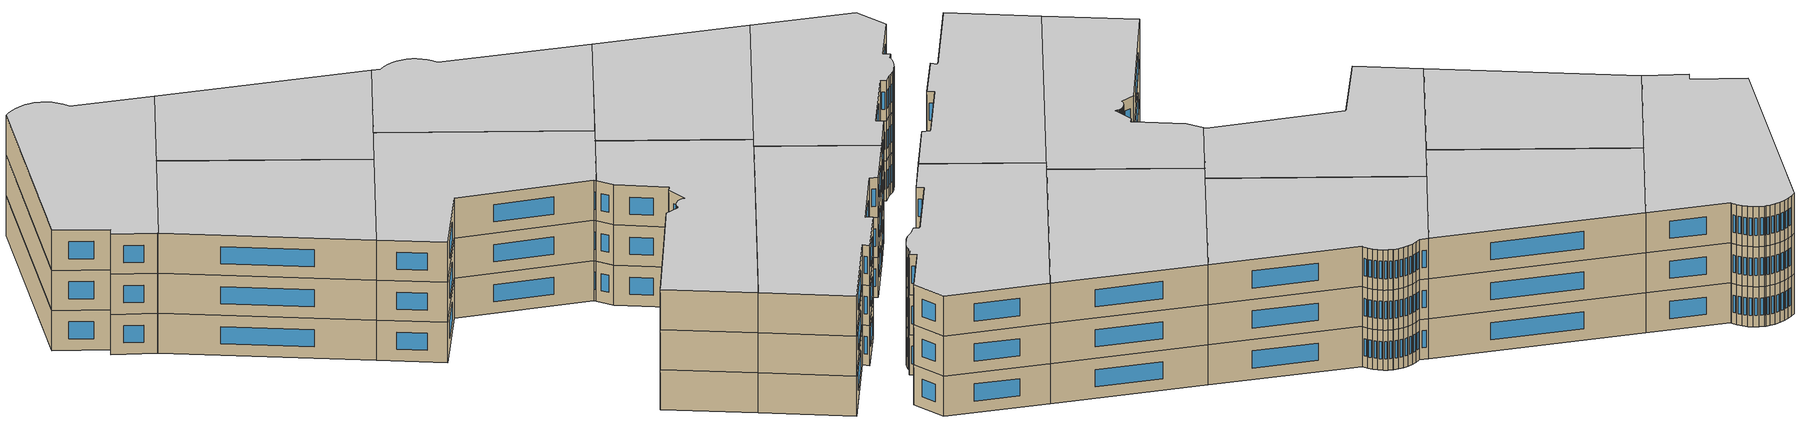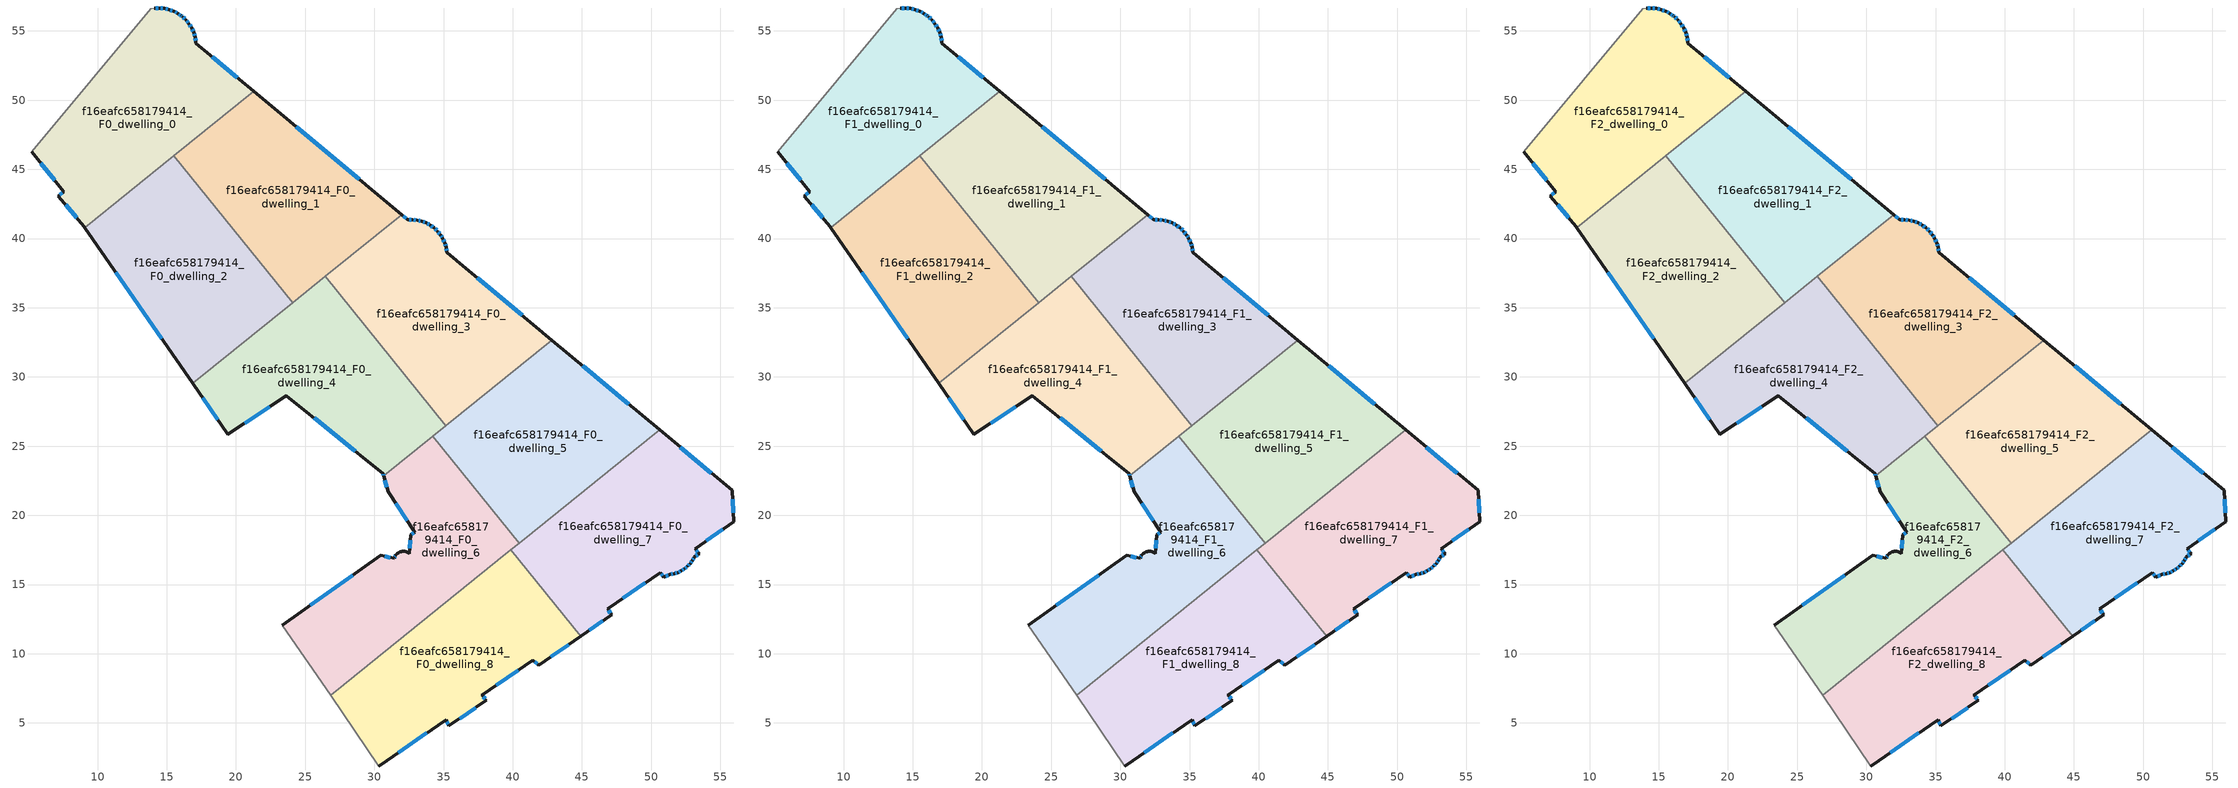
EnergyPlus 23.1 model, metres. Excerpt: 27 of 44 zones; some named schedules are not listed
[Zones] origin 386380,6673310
f16eafc658179414_F0_dwelling_0
 floor ground (EU_floor_Construction): 16.94,54.9 17.04,54.56 17.1,54.21 17.11,54.12 21.29,50.63 9.09,40.79 9.04,40.86 7.15,43.07 7.56,43.4 5.23,46.26 13.84,56.61 14.11,56.65 14.47,56.66 14.83,56.63 15.17,56.55 15.51,56.42 15.82,56.25 16.04,56.11 16.11,56.05 16.38,55.8 16.6,55.53 16.79,55.23 z0
 wall outside (EU_wall_Construction): 21.29,50.63 17.11,54.12 17.1,54.21 17.04,54.56 16.94,54.9 16.79,55.23 16.6,55.53 16.38,55.8 16.11,56.05 16.04,56.11 15.82,56.25 15.51,56.42 15.17,56.55 14.83,56.63 14.47,56.66 14.11,56.65 / 5.23,46.26 7.56,43.4 7.15,43.07 9.04,40.86 9.09,40.79 z0:3
 wall adiabatic (EU_wall_Construction): 14.11,56.65 13.84,56.61 5.23,46.26 z0:3
 wall to f16eafc658179414_F0_dwelling_2 (EU_wall_Construction): 9.09,40.79 15.52,45.98 z0:3
 wall to f16eafc658179414_F0_dwelling_1 (EU_wall_Construction): 15.52,45.98 21.29,50.63 z0:3
 window (EU_Window_Construction): 15.41,56.46 15.27,56.51 / 15.73,56.3 15.6,56.37 / 15.98,56.15 15.89,56.21 / 16.09,56.06 16.06,56.09 / 16.3,55.87 16.19,55.98 / 16.54,55.61 16.44,55.72 / 16.74,55.31 16.66,55.44 / 16.9,54.99 16.83,55.13 / 17.02,54.66 16.97,54.8 / 17.09,54.31 17.06,54.46 / 20.1,51.63 18.3,53.12 / 7.69,42.44 8.5,41.49 / 7.45,43.3 7.27,43.16 / 5.9,45.44 6.9,44.22 / 14.37,56.66 14.22,56.65 / 14.73,56.64 14.57,56.65 / 15.08,56.57 14.93,56.6 z0.86:2.14
f16eafc658179414_F0_dwelling_1
 floor ground (EU_floor_Construction): 31.98,41.72 24.09,35.36 15.52,45.98 21.29,50.63 z0
 wall outside (EU_wall_Construction): 31.98,41.72 21.29,50.63 z0:3
 wall to f16eafc658179414_F0_dwelling_2 (EU_wall_Construction): 15.52,45.98 24.09,35.36 z0:3
 wall to f16eafc658179414_F0_dwelling_3 (EU_wall_Construction): 26.45,37.26 31.98,41.72 z0:3
 wall to f16eafc658179414_F0_dwelling_4 (EU_wall_Construction): 24.09,35.36 26.45,37.26 z0:3
 window (EU_Window_Construction): 28.92,44.27 24.34,48.09 z0.86:2.14
f16eafc658179414_F0_dwelling_2
 floor ground (EU_floor_Construction): 15.52,45.98 24.09,35.36 16.87,29.54 9.09,40.79 z0
 wall outside (EU_wall_Construction): 9.09,40.79 16.87,29.54 z0:3
 wall to f16eafc658179414_F0_dwelling_4 (EU_wall_Construction): 16.87,29.54 24.09,35.36 z0:3
 window (EU_Window_Construction): 11.31,37.58 14.65,32.75 z0.86:2.14
f16eafc658179414_F0_dwelling_3
 floor ground (EU_floor_Construction): 35.2,39.37 35.25,39.04 35.26,38.99 42.84,32.67 35.16,26.47 26.45,37.26 31.98,41.72 32.43,41.34 32.76,41.36 33.1,41.33 33.43,41.25 33.74,41.13 34.04,40.97 34.32,40.78 34.34,40.76 34.56,40.55 34.78,40.29 34.96,40 35.1,39.69 z0
 wall outside (EU_wall_Construction): 42.84,32.67 35.26,38.99 35.25,39.04 35.2,39.37 35.1,39.69 34.96,40 34.78,40.29 34.56,40.55 34.34,40.76 34.32,40.78 34.04,40.97 33.74,41.13 33.43,41.25 33.1,41.33 32.76,41.36 32.43,41.34 31.98,41.72 z0:3
 wall to f16eafc658179414_F0_dwelling_4 (EU_wall_Construction): 26.45,37.26 35.16,26.47 z0:3
 wall to f16eafc658179414_F0_dwelling_5 (EU_wall_Construction): 35.16,26.47 42.84,32.67 z0:3
 window (EU_Window_Construction): 33.65,41.16 33.52,41.22 / 33.96,41.02 33.83,41.09 / 34.24,40.83 34.12,40.92 / 34.5,40.61 34.4,40.7 / 34.72,40.36 34.62,40.47 / 34.9,40.08 34.83,40.21 / 35.06,39.78 35,39.91 / 35.17,39.46 35.12,39.6 / 35.23,39.13 35.21,39.28 / 40.67,34.47 37.42,37.18 / 32.3,41.45 32.11,41.62 / 32.67,41.35 32.52,41.35 / 33,41.33 32.86,41.35 / 33.33,41.27 33.19,41.3 z0.86:2.14
f16eafc658179414_F0_dwelling_4
 floor ground (EU_floor_Construction): 26.45,37.26 35.16,26.47 30.67,22.85 30.63,23 23.65,28.66 19.42,25.86 16.87,29.54 z0
 wall outside (EU_wall_Construction): 16.87,29.54 19.42,25.86 23.65,28.66 30.63,23 30.67,22.85 z0:3
 wall to f16eafc658179414_F0_dwelling_6 (EU_wall_Construction): 30.67,22.85 34.24,25.73 z0:3
 wall to f16eafc658179414_F0_dwelling_5 (EU_wall_Construction): 34.24,25.73 35.16,26.47 z0:3
 window (EU_Window_Construction): 25.64,27.04 28.64,24.61 / 20.63,26.66 22.44,27.86 / 17.6,28.49 18.69,26.91 / 30.64,22.96 30.66,22.89 z0.86:2.14
f16eafc658179414_F0_dwelling_5
 floor ground (EU_floor_Construction): 50.62,26.17 40.48,17.99 34.24,25.73 42.84,32.67 z0
 wall outside (EU_wall_Construction): 50.62,26.17 42.84,32.67 z0:3
 wall to f16eafc658179414_F0_dwelling_6 (EU_wall_Construction): 34.24,25.73 40.48,17.99 z0:3
 wall to f16eafc658179414_F0_dwelling_7 (EU_wall_Construction): 40.48,17.99 50.62,26.17 z0:3
 window (EU_Window_Construction): 48.4,28.03 45.06,30.81 z0.86:2.14
f16eafc658179414_F0_dwelling_6
 floor ground (EU_floor_Construction): 34.24,25.73 40.48,17.99 26.83,6.98 23.36,12.04 30.46,17.11 31.43,16.89 31.44,16.91 31.47,16.99 31.51,17.07 31.56,17.14 31.62,17.21 31.69,17.27 31.77,17.32 31.85,17.35 31.89,17.37 31.94,17.38 32.03,17.39 32.11,17.4 32.2,17.39 32.29,17.37 32.38,17.34 32.46,17.29 32.53,17.24 32.64,18.59 32.91,18.79 31,21.69 30.67,22.85 z0
 wall outside (EU_wall_Construction): 30.67,22.85 31,21.69 32.91,18.79 32.64,18.59 32.53,17.24 32.46,17.29 32.38,17.34 32.29,17.37 32.2,17.39 32.11,17.4 32.03,17.39 31.94,17.38 31.89,17.37 31.85,17.35 31.77,17.32 31.69,17.27 31.62,17.21 31.56,17.14 31.51,17.07 31.47,16.99 31.44,16.91 31.43,16.89 30.46,17.11 23.36,12.04 z0:3
 wall adiabatic (EU_wall_Construction): 23.36,12.04 26.83,6.98 z0:3
 wall to f16eafc658179414_F0_dwelling_8 (EU_wall_Construction): 26.83,6.98 39.87,17.5 z0:3
 wall to f16eafc658179414_F0_dwelling_7 (EU_wall_Construction): 39.87,17.5 40.48,17.99 z0:3
 window (EU_Window_Construction): 31.5,17.05 31.48,17.01 / 32.61,18.21 32.57,17.62 / 32.84,18.73 32.72,18.65 / 31.55,20.86 32.37,19.62 / 30.77,22.52 30.91,22.02 / 28.43,15.66 25.39,13.49 / 31.15,16.95 30.74,17.05 z0.86:2.14
f16eafc658179414_F0_dwelling_7
 floor ground (EU_floor_Construction): 55.85,21.81 55.99,19.54 53.17,17.6 53.47,17.21 53.12,17.01 53.1,16.98 52.97,16.73 52.81,16.51 52.62,16.31 52.42,16.14 52.41,16.13 52.18,15.98 51.92,15.87 51.66,15.79 51.39,15.74 50.91,15.53 50.65,15.86 46.86,13.26 47.14,12.81 44.91,11.26 39.87,17.5 50.62,26.17 z0
 wall outside (EU_wall_Construction): 44.91,11.26 47.14,12.81 46.86,13.26 50.65,15.86 50.91,15.53 51.39,15.74 51.66,15.79 51.92,15.87 52.18,15.98 52.41,16.13 52.42,16.14 52.62,16.31 52.81,16.51 52.97,16.73 53.1,16.98 53.12,17.01 53.47,17.21 53.17,17.6 55.99,19.54 55.85,21.81 50.62,26.17 z0:3
 wall to f16eafc658179414_F0_dwelling_8 (EU_wall_Construction): 39.87,17.5 44.91,11.26 z0:3
 window (EU_Window_Construction): 55.95,20.19 55.89,21.16 / 53.98,18.15 55.18,18.98 / 53.38,17.32 53.26,17.49 / 53.22,17.07 53.37,17.15 / 53.01,16.8 53.07,16.91 / 52.86,16.57 52.93,16.67 / 52.68,16.36 52.76,16.45 / 52.48,16.19 52.57,16.26 / 52.24,16.03 52.34,16.09 / 52,15.9 52.1,15.95 / 51.74,15.81 51.85,15.84 / 51.47,15.75 51.58,15.77 / 51.05,15.59 51.25,15.68 / 50.72,15.77 50.84,15.62 / 47.94,14 49.57,15.12 / 47.06,12.94 46.94,13.13 / 45.55,11.7 46.5,12.37 / 54.36,23.06 52.12,24.93 z0.86:2.14
f16eafc658179414_F0_dwelling_8
 floor ground (EU_floor_Construction): 39.87,17.5 44.91,11.26 41.9,9.17 41.45,9.54 37.78,7.01 38.09,6.62 35.38,4.79 35.19,5.23 30.34,1.89 26.83,6.98 z0
 wall outside (EU_wall_Construction): 30.34,1.89 35.19,5.23 35.38,4.79 38.09,6.62 37.78,7.01 41.45,9.54 41.9,9.17 44.91,11.26 z0:3
 wall adiabatic (EU_wall_Construction): 26.83,6.98 30.34,1.89 z0:3
 window (EU_Window_Construction): 42.76,9.77 44.05,10.66 / 41.58,9.43 41.77,9.27 / 38.83,7.73 40.4,8.81 / 38,6.73 37.87,6.9 / 36.16,5.31 37.32,6.1 / 35.24,5.1 35.33,4.92 / 31.72,2.84 33.8,4.27 z0.86:2.14
f16eafc658179414_F1_dwelling_0
 floor to f16eafc658179414_F0_dwelling_0 (EU_floor_Construction): 16.94,54.9 17.04,54.56 17.1,54.21 17.11,54.12 21.29,50.63 9.09,40.79 9.04,40.86 7.15,43.07 7.56,43.4 5.23,46.26 13.84,56.61 14.11,56.65 14.47,56.66 14.83,56.63 15.17,56.55 15.51,56.42 15.82,56.25 16.04,56.11 16.11,56.05 16.38,55.8 16.6,55.53 16.79,55.23 z3
 wall outside (EU_wall_Construction): 21.29,50.63 17.11,54.12 17.1,54.21 17.04,54.56 16.94,54.9 16.79,55.23 16.6,55.53 16.38,55.8 16.11,56.05 16.04,56.11 15.82,56.25 15.51,56.42 15.17,56.55 14.83,56.63 14.47,56.66 14.11,56.65 / 5.23,46.26 7.56,43.4 7.15,43.07 9.04,40.86 9.09,40.79 z3:6
 wall adiabatic (EU_wall_Construction): 14.11,56.65 13.84,56.61 5.23,46.26 z3:6
 wall to f16eafc658179414_F1_dwelling_2 (EU_wall_Construction): 9.09,40.79 15.52,45.98 z3:6
 wall to f16eafc658179414_F1_dwelling_1 (EU_wall_Construction): 15.52,45.98 21.29,50.63 z3:6
 window (EU_Window_Construction): 15.41,56.46 15.27,56.51 / 15.73,56.3 15.6,56.37 / 15.98,56.15 15.89,56.21 / 16.09,56.06 16.06,56.09 / 16.3,55.87 16.19,55.98 / 16.54,55.61 16.44,55.72 / 16.74,55.31 16.66,55.44 / 16.9,54.99 16.83,55.13 / 17.02,54.66 16.97,54.8 / 17.09,54.31 17.06,54.46 / 20.1,51.63 18.3,53.12 / 7.69,42.44 8.5,41.49 / 7.45,43.3 7.27,43.16 / 5.9,45.44 6.9,44.22 / 14.37,56.66 14.22,56.65 / 14.73,56.64 14.57,56.65 / 15.08,56.57 14.93,56.6 z3.86:5.14
f16eafc658179414_F1_dwelling_1
 floor to f16eafc658179414_F0_dwelling_1 (EU_floor_Construction): 31.98,41.72 24.09,35.36 15.52,45.98 21.29,50.63 z3
 wall outside (EU_wall_Construction): 31.98,41.72 21.29,50.63 z3:6
 wall to f16eafc658179414_F1_dwelling_2 (EU_wall_Construction): 15.52,45.98 24.09,35.36 z3:6
 wall to f16eafc658179414_F1_dwelling_3 (EU_wall_Construction): 26.45,37.26 31.98,41.72 z3:6
 wall to f16eafc658179414_F1_dwelling_4 (EU_wall_Construction): 24.09,35.36 26.45,37.26 z3:6
 window (EU_Window_Construction): 28.92,44.27 24.34,48.09 z3.86:5.14
f16eafc658179414_F1_dwelling_2
 floor to f16eafc658179414_F0_dwelling_2 (EU_floor_Construction): 15.52,45.98 24.09,35.36 16.87,29.54 9.09,40.79 z3
 wall outside (EU_wall_Construction): 9.09,40.79 16.87,29.54 z3:6
 wall to f16eafc658179414_F1_dwelling_4 (EU_wall_Construction): 16.87,29.54 24.09,35.36 z3:6
 window (EU_Window_Construction): 11.31,37.58 14.65,32.75 z3.86:5.14
f16eafc658179414_F1_dwelling_3
 floor to f16eafc658179414_F0_dwelling_3 (EU_floor_Construction): 35.2,39.37 35.25,39.04 35.26,38.99 42.84,32.67 35.16,26.47 26.45,37.26 31.98,41.72 32.43,41.34 32.76,41.36 33.1,41.33 33.43,41.25 33.74,41.13 34.04,40.97 34.32,40.78 34.34,40.76 34.56,40.55 34.78,40.29 34.96,40 35.1,39.69 z3
 wall outside (EU_wall_Construction): 42.84,32.67 35.26,38.99 35.25,39.04 35.2,39.37 35.1,39.69 34.96,40 34.78,40.29 34.56,40.55 34.34,40.76 34.32,40.78 34.04,40.97 33.74,41.13 33.43,41.25 33.1,41.33 32.76,41.36 32.43,41.34 31.98,41.72 z3:6
 wall to f16eafc658179414_F1_dwelling_4 (EU_wall_Construction): 26.45,37.26 35.16,26.47 z3:6
 wall to f16eafc658179414_F1_dwelling_5 (EU_wall_Construction): 35.16,26.47 42.84,32.67 z3:6
 window (EU_Window_Construction): 33.65,41.16 33.52,41.22 / 33.96,41.02 33.83,41.09 / 34.24,40.83 34.12,40.92 / 34.5,40.61 34.4,40.7 / 34.72,40.36 34.62,40.47 / 34.9,40.08 34.83,40.21 / 35.06,39.78 35,39.91 / 35.17,39.46 35.12,39.6 / 35.23,39.13 35.21,39.28 / 40.67,34.47 37.42,37.18 / 32.3,41.45 32.11,41.62 / 32.67,41.35 32.52,41.35 / 33,41.33 32.86,41.35 / 33.33,41.27 33.19,41.3 z3.86:5.14
f16eafc658179414_F1_dwelling_4
 floor to f16eafc658179414_F0_dwelling_4 (EU_floor_Construction): 26.45,37.26 35.16,26.47 30.67,22.85 30.63,23 23.65,28.66 19.42,25.86 16.87,29.54 z3
 wall outside (EU_wall_Construction): 16.87,29.54 19.42,25.86 23.65,28.66 30.63,23 30.67,22.85 z3:6
 wall to f16eafc658179414_F1_dwelling_6 (EU_wall_Construction): 30.67,22.85 34.24,25.73 z3:6
 wall to f16eafc658179414_F1_dwelling_5 (EU_wall_Construction): 34.24,25.73 35.16,26.47 z3:6
 window (EU_Window_Construction): 25.64,27.04 28.64,24.61 / 20.63,26.66 22.44,27.86 / 17.6,28.49 18.69,26.91 / 30.64,22.96 30.66,22.89 z3.86:5.14
f16eafc658179414_F1_dwelling_5
 floor to f16eafc658179414_F0_dwelling_5 (EU_floor_Construction): 50.62,26.17 40.48,17.99 34.24,25.73 42.84,32.67 z3
 wall outside (EU_wall_Construction): 50.62,26.17 42.84,32.67 z3:6
 wall to f16eafc658179414_F1_dwelling_6 (EU_wall_Construction): 34.24,25.73 40.48,17.99 z3:6
 wall to f16eafc658179414_F1_dwelling_7 (EU_wall_Construction): 40.48,17.99 50.62,26.17 z3:6
 window (EU_Window_Construction): 48.4,28.03 45.06,30.81 z3.86:5.14
f16eafc658179414_F1_dwelling_6
 floor to f16eafc658179414_F0_dwelling_6 (EU_floor_Construction): 34.24,25.73 40.48,17.99 26.83,6.98 23.36,12.04 30.46,17.11 31.43,16.89 31.44,16.91 31.47,16.99 31.51,17.07 31.56,17.14 31.62,17.21 31.69,17.27 31.77,17.32 31.85,17.35 31.89,17.37 31.94,17.38 32.03,17.39 32.11,17.4 32.2,17.39 32.29,17.37 32.38,17.34 32.46,17.29 32.53,17.24 32.64,18.59 32.91,18.79 31,21.69 30.67,22.85 z3
 wall outside (EU_wall_Construction): 30.67,22.85 31,21.69 32.91,18.79 32.64,18.59 32.53,17.24 32.46,17.29 32.38,17.34 32.29,17.37 32.2,17.39 32.11,17.4 32.03,17.39 31.94,17.38 31.89,17.37 31.85,17.35 31.77,17.32 31.69,17.27 31.62,17.21 31.56,17.14 31.51,17.07 31.47,16.99 31.44,16.91 31.43,16.89 30.46,17.11 23.36,12.04 z3:6
 wall adiabatic (EU_wall_Construction): 23.36,12.04 26.83,6.98 z3:6
 wall to f16eafc658179414_F1_dwelling_8 (EU_wall_Construction): 26.83,6.98 39.87,17.5 z3:6
 wall to f16eafc658179414_F1_dwelling_7 (EU_wall_Construction): 39.87,17.5 40.48,17.99 z3:6
 window (EU_Window_Construction): 31.5,17.05 31.48,17.01 / 32.61,18.21 32.57,17.62 / 32.84,18.73 32.72,18.65 / 31.55,20.86 32.37,19.62 / 30.77,22.52 30.91,22.02 / 28.43,15.66 25.39,13.49 / 31.15,16.95 30.74,17.05 z3.86:5.14
f16eafc658179414_F1_dwelling_7
 floor to f16eafc658179414_F0_dwelling_7 (EU_floor_Construction): 55.85,21.81 55.99,19.54 53.17,17.6 53.47,17.21 53.12,17.01 53.1,16.98 52.97,16.73 52.81,16.51 52.62,16.31 52.42,16.14 52.41,16.13 52.18,15.98 51.92,15.87 51.66,15.79 51.39,15.74 50.91,15.53 50.65,15.86 46.86,13.26 47.14,12.81 44.91,11.26 39.87,17.5 50.62,26.17 z3
 wall outside (EU_wall_Construction): 44.91,11.26 47.14,12.81 46.86,13.26 50.65,15.86 50.91,15.53 51.39,15.74 51.66,15.79 51.92,15.87 52.18,15.98 52.41,16.13 52.42,16.14 52.62,16.31 52.81,16.51 52.97,16.73 53.1,16.98 53.12,17.01 53.47,17.21 53.17,17.6 55.99,19.54 55.85,21.81 50.62,26.17 z3:6
 wall to f16eafc658179414_F1_dwelling_8 (EU_wall_Construction): 39.87,17.5 44.91,11.26 z3:6
 window (EU_Window_Construction): 55.95,20.19 55.89,21.16 / 53.98,18.15 55.18,18.98 / 53.38,17.32 53.26,17.49 / 53.22,17.07 53.37,17.15 / 53.01,16.8 53.07,16.91 / 52.86,16.57 52.93,16.67 / 52.68,16.36 52.76,16.45 / 52.48,16.19 52.57,16.26 / 52.24,16.03 52.34,16.09 / 52,15.9 52.1,15.95 / 51.74,15.81 51.85,15.84 / 51.47,15.75 51.58,15.77 / 51.05,15.59 51.25,15.68 / 50.72,15.77 50.84,15.62 / 47.94,14 49.57,15.12 / 47.06,12.94 46.94,13.13 / 45.55,11.7 46.5,12.37 / 54.36,23.06 52.12,24.93 z3.86:5.14
f16eafc658179414_F1_dwelling_8
 floor to f16eafc658179414_F0_dwelling_8 (EU_floor_Construction): 39.87,17.5 44.91,11.26 41.9,9.17 41.45,9.54 37.78,7.01 38.09,6.62 35.38,4.79 35.19,5.23 30.34,1.89 26.83,6.98 z3
 wall outside (EU_wall_Construction): 30.34,1.89 35.19,5.23 35.38,4.79 38.09,6.62 37.78,7.01 41.45,9.54 41.9,9.17 44.91,11.26 z3:6
 wall adiabatic (EU_wall_Construction): 26.83,6.98 30.34,1.89 z3:6
 window (EU_Window_Construction): 42.76,9.77 44.05,10.66 / 41.58,9.43 41.77,9.27 / 38.83,7.73 40.4,8.81 / 38,6.73 37.87,6.9 / 36.16,5.31 37.32,6.1 / 35.24,5.1 35.33,4.92 / 31.72,2.84 33.8,4.27 z3.86:5.14
f16eafc658179414_F2_dwelling_0
 floor to f16eafc658179414_F1_dwelling_0 (EU_floor_Construction): 16.94,54.9 17.04,54.56 17.1,54.21 17.11,54.12 21.29,50.63 9.09,40.79 9.04,40.86 7.15,43.07 7.56,43.4 5.23,46.26 13.84,56.61 14.11,56.65 14.47,56.66 14.83,56.63 15.17,56.55 15.51,56.42 15.82,56.25 16.04,56.11 16.11,56.05 16.38,55.8 16.6,55.53 16.79,55.23 z6
 wall outside (EU_wall_Construction): 21.29,50.63 17.11,54.12 17.1,54.21 17.04,54.56 16.94,54.9 16.79,55.23 16.6,55.53 16.38,55.8 16.11,56.05 16.04,56.11 15.82,56.25 15.51,56.42 15.17,56.55 14.83,56.63 14.47,56.66 14.11,56.65 / 5.23,46.26 7.56,43.4 7.15,43.07 9.04,40.86 9.09,40.79 z6:9
 wall adiabatic (EU_wall_Construction): 14.11,56.65 13.84,56.61 5.23,46.26 z6:9
 wall to f16eafc658179414_F2_dwelling_2 (EU_wall_Construction): 9.09,40.79 15.52,45.98 z6:9
 wall to f16eafc658179414_F2_dwelling_1 (EU_wall_Construction): 15.52,45.98 21.29,50.63 z6:9
 window (EU_Window_Construction): 15.41,56.46 15.27,56.51 / 15.73,56.3 15.6,56.37 / 15.98,56.15 15.89,56.21 / 16.09,56.06 16.06,56.09 / 16.3,55.87 16.19,55.98 / 16.54,55.61 16.44,55.72 / 16.74,55.31 16.66,55.44 / 16.9,54.99 16.83,55.13 / 17.02,54.66 16.97,54.8 / 17.09,54.31 17.06,54.46 / 20.1,51.63 18.3,53.12 / 7.69,42.44 8.5,41.49 / 7.45,43.3 7.27,43.16 / 5.9,45.44 6.9,44.22 / 14.37,56.66 14.22,56.65 / 14.73,56.64 14.57,56.65 / 15.08,56.57 14.93,56.6 z6.86:8.14
 ceiling to f16eafc658179414_F3_dwelling_0 (EU_floor_Construction): 21.29,50.63 17.11,54.12 17.1,54.21 17.04,54.56 16.94,54.9 16.79,55.23 16.6,55.53 16.38,55.8 16.11,56.05 16.04,56.11 15.82,56.25 15.51,56.42 15.17,56.55 14.83,56.63 14.47,56.66 14.11,56.65 13.84,56.61 5.23,46.26 7.56,43.4 7.15,43.07 9.04,40.86 9.09,40.79 z9
f16eafc658179414_F2_dwelling_1
 floor to f16eafc658179414_F1_dwelling_1 (EU_floor_Construction): 31.98,41.72 24.09,35.36 15.52,45.98 21.29,50.63 z6
 wall outside (EU_wall_Construction): 31.98,41.72 21.29,50.63 z6:9
 wall to f16eafc658179414_F2_dwelling_2 (EU_wall_Construction): 15.52,45.98 24.09,35.36 z6:9
 wall to f16eafc658179414_F2_dwelling_3 (EU_wall_Construction): 26.45,37.26 31.98,41.72 z6:9
 wall to f16eafc658179414_F2_dwelling_4 (EU_wall_Construction): 24.09,35.36 26.45,37.26 z6:9
 window (EU_Window_Construction): 28.92,44.27 24.34,48.09 z6.86:8.14
 ceiling to f16eafc658179414_F3_dwelling_1 (EU_floor_Construction): 31.98,41.72 21.29,50.63 15.52,45.98 24.09,35.36 z9
f16eafc658179414_F2_dwelling_2
 floor to f16eafc658179414_F1_dwelling_2 (EU_floor_Construction): 15.52,45.98 24.09,35.36 16.87,29.54 9.09,40.79 z6
 wall outside (EU_wall_Construction): 9.09,40.79 16.87,29.54 z6:9
 wall to f16eafc658179414_F2_dwelling_4 (EU_wall_Construction): 16.87,29.54 24.09,35.36 z6:9
 window (EU_Window_Construction): 11.31,37.58 14.65,32.75 z6.86:8.14
 ceiling to f16eafc658179414_F3_dwelling_2 (EU_floor_Construction): 24.09,35.36 15.52,45.98 9.09,40.79 16.87,29.54 z9
f16eafc658179414_F2_dwelling_3
 floor to f16eafc658179414_F1_dwelling_3 (EU_floor_Construction): 35.2,39.37 35.25,39.04 35.26,38.99 42.84,32.67 35.16,26.47 26.45,37.26 31.98,41.72 32.43,41.34 32.76,41.36 33.1,41.33 33.43,41.25 33.74,41.13 34.04,40.97 34.32,40.78 34.34,40.76 34.56,40.55 34.78,40.29 34.96,40 35.1,39.69 z6
 wall outside (EU_wall_Construction): 42.84,32.67 35.26,38.99 35.25,39.04 35.2,39.37 35.1,39.69 34.96,40 34.78,40.29 34.56,40.55 34.34,40.76 34.32,40.78 34.04,40.97 33.74,41.13 33.43,41.25 33.1,41.33 32.76,41.36 32.43,41.34 31.98,41.72 z6:9
 wall to f16eafc658179414_F2_dwelling_4 (EU_wall_Construction): 26.45,37.26 35.16,26.47 z6:9
 wall to f16eafc658179414_F2_dwelling_5 (EU_wall_Construction): 35.16,26.47 42.84,32.67 z6:9
 window (EU_Window_Construction): 33.65,41.16 33.52,41.22 / 33.96,41.02 33.83,41.09 / 34.24,40.83 34.12,40.92 / 34.5,40.61 34.4,40.7 / 34.72,40.36 34.62,40.47 / 34.9,40.08 34.83,40.21 / 35.06,39.78 35,39.91 / 35.17,39.46 35.12,39.6 / 35.23,39.13 35.21,39.28 / 40.67,34.47 37.42,37.18 / 32.3,41.45 32.11,41.62 / 32.67,41.35 32.52,41.35 / 33,41.33 32.86,41.35 / 33.33,41.27 33.19,41.3 z6.86:8.14
 ceiling to f16eafc658179414_F3_dwelling_3 (EU_floor_Construction): 42.84,32.67 35.26,38.99 35.25,39.04 35.2,39.37 35.1,39.69 34.96,40 34.78,40.29 34.56,40.55 34.34,40.76 34.32,40.78 34.04,40.97 33.74,41.13 33.43,41.25 33.1,41.33 32.76,41.36 32.43,41.34 31.98,41.72 26.45,37.26 35.16,26.47 z9
f16eafc658179414_F2_dwelling_4
 floor to f16eafc658179414_F1_dwelling_4 (EU_floor_Construction): 26.45,37.26 35.16,26.47 30.67,22.85 30.63,23 23.65,28.66 19.42,25.86 16.87,29.54 z6
 wall outside (EU_wall_Construction): 16.87,29.54 19.42,25.86 23.65,28.66 30.63,23 30.67,22.85 z6:9
 wall to f16eafc658179414_F2_dwelling_6 (EU_wall_Construction): 30.67,22.85 34.24,25.73 z6:9
 wall to f16eafc658179414_F2_dwelling_5 (EU_wall_Construction): 34.24,25.73 35.16,26.47 z6:9
 window (EU_Window_Construction): 25.64,27.04 28.64,24.61 / 20.63,26.66 22.44,27.86 / 17.6,28.49 18.69,26.91 / 30.64,22.96 30.66,22.89 z6.86:8.14
 ceiling to f16eafc658179414_F3_dwelling_4 (EU_floor_Construction): 35.16,26.47 26.45,37.26 16.87,29.54 19.42,25.86 23.65,28.66 30.63,23 30.67,22.85 z9
f16eafc658179414_F2_dwelling_5
 floor to f16eafc658179414_F1_dwelling_5 (EU_floor_Construction): 50.62,26.17 40.48,17.99 34.24,25.73 42.84,32.67 z6
 wall outside (EU_wall_Construction): 50.62,26.17 42.84,32.67 z6:9
 wall to f16eafc658179414_F2_dwelling_6 (EU_wall_Construction): 34.24,25.73 40.48,17.99 z6:9
 wall to f16eafc658179414_F2_dwelling_7 (EU_wall_Construction): 40.48,17.99 50.62,26.17 z6:9
 window (EU_Window_Construction): 48.4,28.03 45.06,30.81 z6.86:8.14
 ceiling to f16eafc658179414_F3_dwelling_5 (EU_floor_Construction): 50.62,26.17 42.84,32.67 34.24,25.73 40.48,17.99 z9
f16eafc658179414_F2_dwelling_6
 floor to f16eafc658179414_F1_dwelling_6 (EU_floor_Construction): 34.24,25.73 40.48,17.99 26.83,6.98 23.36,12.04 30.46,17.11 31.43,16.89 31.44,16.91 31.47,16.99 31.51,17.07 31.56,17.14 31.62,17.21 31.69,17.27 31.77,17.32 31.85,17.35 31.89,17.37 31.94,17.38 32.03,17.39 32.11,17.4 32.2,17.39 32.29,17.37 32.38,17.34 32.46,17.29 32.53,17.24 32.64,18.59 32.91,18.79 31,21.69 30.67,22.85 z6
 wall outside (EU_wall_Construction): 30.67,22.85 31,21.69 32.91,18.79 32.64,18.59 32.53,17.24 32.46,17.29 32.38,17.34 32.29,17.37 32.2,17.39 32.11,17.4 32.03,17.39 31.94,17.38 31.89,17.37 31.85,17.35 31.77,17.32 31.69,17.27 31.62,17.21 31.56,17.14 31.51,17.07 31.47,16.99 31.44,16.91 31.43,16.89 30.46,17.11 23.36,12.04 z6:9
 wall adiabatic (EU_wall_Construction): 23.36,12.04 26.83,6.98 z6:9
 wall to f16eafc658179414_F2_dwelling_8 (EU_wall_Construction): 26.83,6.98 39.87,17.5 z6:9
 wall to f16eafc658179414_F2_dwelling_7 (EU_wall_Construction): 39.87,17.5 40.48,17.99 z6:9
 window (EU_Window_Construction): 31.5,17.05 31.48,17.01 / 32.61,18.21 32.57,17.62 / 32.84,18.73 32.72,18.65 / 31.55,20.86 32.37,19.62 / 30.77,22.52 30.91,22.02 / 28.43,15.66 25.39,13.49 / 31.15,16.95 30.74,17.05 z6.86:8.14
 ceiling to f16eafc658179414_F3_dwelling_6 (EU_floor_Construction): 40.48,17.99 34.24,25.73 30.67,22.85 31,21.69 32.91,18.79 32.64,18.59 32.53,17.24 32.46,17.29 32.38,17.34 32.29,17.37 32.2,17.39 32.11,17.4 32.03,17.39 31.94,17.38 31.89,17.37 31.85,17.35 31.77,17.32 31.69,17.27 31.62,17.21 31.56,17.14 31.51,17.07 31.47,16.99 31.44,16.91 31.43,16.89 30.46,17.11 23.36,12.04 26.83,6.98 z9
f16eafc658179414_F2_dwelling_7
 floor to f16eafc658179414_F1_dwelling_7 (EU_floor_Construction): 55.85,21.81 55.99,19.54 53.17,17.6 53.47,17.21 53.12,17.01 53.1,16.98 52.97,16.73 52.81,16.51 52.62,16.31 52.42,16.14 52.41,16.13 52.18,15.98 51.92,15.87 51.66,15.79 51.39,15.74 50.91,15.53 50.65,15.86 46.86,13.26 47.14,12.81 44.91,11.26 39.87,17.5 50.62,26.17 z6
 wall outside (EU_wall_Construction): 44.91,11.26 47.14,12.81 46.86,13.26 50.65,15.86 50.91,15.53 51.39,15.74 51.66,15.79 51.92,15.87 52.18,15.98 52.41,16.13 52.42,16.14 52.62,16.31 52.81,16.51 52.97,16.73 53.1,16.98 53.12,17.01 53.47,17.21 53.17,17.6 55.99,19.54 55.85,21.81 50.62,26.17 z6:9
 wall to f16eafc658179414_F2_dwelling_8 (EU_wall_Construction): 39.87,17.5 44.91,11.26 z6:9
 window (EU_Window_Construction): 55.95,20.19 55.89,21.16 / 53.98,18.15 55.18,18.98 / 53.38,17.32 53.26,17.49 / 53.22,17.07 53.37,17.15 / 53.01,16.8 53.07,16.91 / 52.86,16.57 52.93,16.67 / 52.68,16.36 52.76,16.45 / 52.48,16.19 52.57,16.26 / 52.24,16.03 52.34,16.09 / 52,15.9 52.1,15.95 / 51.74,15.81 51.85,15.84 / 51.47,15.75 51.58,15.77 / 51.05,15.59 51.25,15.68 / 50.72,15.77 50.84,15.62 / 47.94,14 49.57,15.12 / 47.06,12.94 46.94,13.13 / 45.55,11.7 46.5,12.37 / 54.36,23.06 52.12,24.93 z6.86:8.14
 ceiling to f16eafc658179414_F3_dwelling_7 (EU_floor_Construction): 52.42,16.14 52.62,16.31 52.81,16.51 52.97,16.73 53.1,16.98 53.12,17.01 53.47,17.21 53.17,17.6 55.99,19.54 55.85,21.81 50.62,26.17 39.87,17.5 44.91,11.26 47.14,12.81 46.86,13.26 50.65,15.86 50.91,15.53 51.39,15.74 51.66,15.79 51.92,15.87 52.18,15.98 52.41,16.13 z9
f16eafc658179414_F2_dwelling_8
 floor to f16eafc658179414_F1_dwelling_8 (EU_floor_Construction): 39.87,17.5 44.91,11.26 41.9,9.17 41.45,9.54 37.78,7.01 38.09,6.62 35.38,4.79 35.19,5.23 30.34,1.89 26.83,6.98 z6
 wall outside (EU_wall_Construction): 30.34,1.89 35.19,5.23 35.38,4.79 38.09,6.62 37.78,7.01 41.45,9.54 41.9,9.17 44.91,11.26 z6:9
 wall adiabatic (EU_wall_Construction): 26.83,6.98 30.34,1.89 z6:9
 window (EU_Window_Construction): 42.76,9.77 44.05,10.66 / 41.58,9.43 41.77,9.27 / 38.83,7.73 40.4,8.81 / 38,6.73 37.87,6.9 / 36.16,5.31 37.32,6.1 / 35.24,5.1 35.33,4.92 / 31.72,2.84 33.8,4.27 z6.86:8.14
 ceiling to f16eafc658179414_F3_dwelling_8 (EU_floor_Construction): 41.9,9.17 44.91,11.26 39.87,17.5 26.83,6.98 30.34,1.89 35.19,5.23 35.38,4.79 38.09,6.62 37.78,7.01 41.45,9.54 z9
[Building]
EU S2 Campaign: North Axis=0; Terrain=City; Solar Distribution=FullExterior
[Site:Location]
Helsinki-Vantaa.AP: Latitude=60.317; Longitude=24.963; Time Zone=2; Elevation=54.6
[SizingPeriod:WeatherFileDays]
AnnualSizingPeriod: Begin Month=1; Begin Day of Month=1; End Month=12; End Day of Month=31; Day of Week for Start Day=Monday; Use Weather File Daylight Saving Period=No; Use Weather File Rain and Snow Indicators=No
[MATERIAL]
EU_InternalMass_Material: Roughness=MediumRough; Thickness=0.1; Conductivity=1; Density=1800; Specific Heat=900; Thermal Absorptance=0.9; Solar Absorptance=0.7; Visible Absorptance=0.7
[MATERIAL:NOMASS] Roughness=MediumRough; Thermal Absorptance=0.9; Solar Absorptance=0.7; Visible Absorptance=0.7
Name | Thermal Resistance
EU_wall_NoMass | 1.10183
EU_floor_NoMass | 1.70606
[WINDOWMATERIAL:SIMPLEGLAZINGSYSTEM]
EU_Window_SimpleGlazing: UFactor=3.11035; Solar Heat Gain Coefficient=0.8; Visible Transmittance=0.8
[CONSTRUCTION]
EU_wall_Construction: EU_wall_NoMass
EU_floor_Construction: EU_floor_NoMass
EU_Window_Construction: EU_Window_SimpleGlazing
EU_InternalMass_Construction: EU_InternalMass_Material
[ZONE] Type=1; Multiplier=1; Ceiling Height=autocalculate; Floor Area=autocalculate; Part of Total Floor Area=Yes
Name | Volume
f16eafc658179414_F0_dwelling_0; f16eafc658179414_F1_dwelling_0; f16eafc658179414_F2_dwelling_0 | 358.982
f16eafc658179414_F0_dwelling_1; f16eafc658179414_F1_dwelling_1; f16eafc658179414_F2_dwelling_1 | 358.967
f16eafc658179414_F0_dwelling_2; f16eafc658179414_F1_dwelling_2; f16eafc658179414_F2_dwelling_2 | 358.963
f16eafc658179414_F0_dwelling_3; f16eafc658179414_F1_dwelling_3; f16eafc658179414_F2_dwelling_3 | 358.931
f16eafc658179414_F0_dwelling_4; f16eafc658179414_F1_dwelling_4; f16eafc658179414_F2_dwelling_4 | 359.002
f16eafc658179414_F0_dwelling_5; f16eafc658179414_F1_dwelling_5; f16eafc658179414_F2_dwelling_5 | 358.95
f16eafc658179414_F0_dwelling_6; f16eafc658179414_F1_dwelling_6; f16eafc658179414_F2_dwelling_6 | 358.996
f16eafc658179414_F0_dwelling_7; f16eafc658179414_F1_dwelling_7; f16eafc658179414_F2_dwelling_7 | 358.978
f16eafc658179414_F0_dwelling_8; f16eafc658179414_F1_dwelling_8; f16eafc658179414_F2_dwelling_8 | 358.961
[INTERNALMASS] Construction=EU_InternalMass_Construction
Name | Zone or ZoneList | Surface Area
f16eafc658179414_F0_dwelling_0_EU_InternalMass | f16eafc658179414_F0_dwelling_0 | 119.66
f16eafc658179414_F0_dwelling_1_EU_InternalMass | f16eafc658179414_F0_dwelling_1 | 119.66
f16eafc658179414_F0_dwelling_2_EU_InternalMass | f16eafc658179414_F0_dwelling_2 | 119.658
f16eafc658179414_F0_dwelling_3_EU_InternalMass | f16eafc658179414_F0_dwelling_3 | 119.645
f16eafc658179414_F0_dwelling_4_EU_InternalMass | f16eafc658179414_F0_dwelling_4 | 119.665
f16eafc658179414_F0_dwelling_5_EU_InternalMass | f16eafc658179414_F0_dwelling_5 | 119.653
f16eafc658179414_F0_dwelling_6_EU_InternalMass | f16eafc658179414_F0_dwelling_6 | 119.662
f16eafc658179414_F0_dwelling_7_EU_InternalMass | f16eafc658179414_F0_dwelling_7 | 119.659
f16eafc658179414_F0_dwelling_8_EU_InternalMass | f16eafc658179414_F0_dwelling_8 | 119.654
f16eafc658179414_F1_dwelling_0_EU_InternalMass | f16eafc658179414_F1_dwelling_0 | 119.66
f16eafc658179414_F1_dwelling_1_EU_InternalMass | f16eafc658179414_F1_dwelling_1 | 119.66
f16eafc658179414_F1_dwelling_2_EU_InternalMass | f16eafc658179414_F1_dwelling_2 | 119.658
f16eafc658179414_F1_dwelling_3_EU_InternalMass | f16eafc658179414_F1_dwelling_3 | 119.645
f16eafc658179414_F1_dwelling_4_EU_InternalMass | f16eafc658179414_F1_dwelling_4 | 119.665
f16eafc658179414_F1_dwelling_5_EU_InternalMass | f16eafc658179414_F1_dwelling_5 | 119.653
f16eafc658179414_F1_dwelling_6_EU_InternalMass | f16eafc658179414_F1_dwelling_6 | 119.662
f16eafc658179414_F1_dwelling_7_EU_InternalMass | f16eafc658179414_F1_dwelling_7 | 119.659
f16eafc658179414_F1_dwelling_8_EU_InternalMass | f16eafc658179414_F1_dwelling_8 | 119.654
f16eafc658179414_F2_dwelling_0_EU_InternalMass | f16eafc658179414_F2_dwelling_0 | 119.66
f16eafc658179414_F2_dwelling_1_EU_InternalMass | f16eafc658179414_F2_dwelling_1 | 119.66
f16eafc658179414_F2_dwelling_2_EU_InternalMass | f16eafc658179414_F2_dwelling_2 | 119.658
f16eafc658179414_F2_dwelling_3_EU_InternalMass | f16eafc658179414_F2_dwelling_3 | 119.645
f16eafc658179414_F2_dwelling_4_EU_InternalMass | f16eafc658179414_F2_dwelling_4 | 119.665
f16eafc658179414_F2_dwelling_5_EU_InternalMass | f16eafc658179414_F2_dwelling_5 | 119.653
f16eafc658179414_F2_dwelling_6_EU_InternalMass | f16eafc658179414_F2_dwelling_6 | 119.662
f16eafc658179414_F2_dwelling_7_EU_InternalMass | f16eafc658179414_F2_dwelling_7 | 119.659
f16eafc658179414_F2_dwelling_8_EU_InternalMass | f16eafc658179414_F2_dwelling_8 | 119.654
[OTHEREQUIPMENT] Fuel Type=Electricity; Design Level Calculation Method=Watts/Area; Power per Zone Floor Area=1; Fraction Latent=0; Fraction Radiant=0; Fraction Lost=0; Carbon Dioxide Generation Rate=0; EndUse Subcategory=EU_Step8_InternalGains
Name | Zone or ZoneList or Space or SpaceList | Schedule
EU_Step8_InternalGain_f16eafc658179414_F0_dwelling_0_f000 | f16eafc658179414_F0_dwelling_0 | EU_Step8_GainSchedule_f16eafc658179414_F0_dwelling_0_f000
EU_Step8_InternalGain_f16eafc658179414_F0_dwelling_1_f000 | f16eafc658179414_F0_dwelling_1 | EU_Step8_GainSchedule_f16eafc658179414_F0_dwelling_1_f000
EU_Step8_InternalGain_f16eafc658179414_F0_dwelling_2_f000 | f16eafc658179414_F0_dwelling_2 | EU_Step8_GainSchedule_f16eafc658179414_F0_dwelling_2_f000
EU_Step8_InternalGain_f16eafc658179414_F0_dwelling_3_f000 | f16eafc658179414_F0_dwelling_3 | EU_Step8_GainSchedule_f16eafc658179414_F0_dwelling_3_f000
EU_Step8_InternalGain_f16eafc658179414_F0_dwelling_4_f000 | f16eafc658179414_F0_dwelling_4 | EU_Step8_GainSchedule_f16eafc658179414_F0_dwelling_4_f000
EU_Step8_InternalGain_f16eafc658179414_F0_dwelling_5_f000 | f16eafc658179414_F0_dwelling_5 | EU_Step8_GainSchedule_f16eafc658179414_F0_dwelling_5_f000
EU_Step8_InternalGain_f16eafc658179414_F0_dwelling_6_f000 | f16eafc658179414_F0_dwelling_6 | EU_Step8_GainSchedule_f16eafc658179414_F0_dwelling_6_f000
EU_Step8_InternalGain_f16eafc658179414_F0_dwelling_7_f000 | f16eafc658179414_F0_dwelling_7 | EU_Step8_GainSchedule_f16eafc658179414_F0_dwelling_7_f000
EU_Step8_InternalGain_f16eafc658179414_F0_dwelling_8_f000 | f16eafc658179414_F0_dwelling_8 | EU_Step8_GainSchedule_f16eafc658179414_F0_dwelling_8_f000
EU_Step8_InternalGain_f16eafc658179414_F1_dwelling_0_f000 | f16eafc658179414_F1_dwelling_0 | EU_Step8_GainSchedule_f16eafc658179414_F1_dwelling_0_f000
EU_Step8_InternalGain_f16eafc658179414_F1_dwelling_1_f000 | f16eafc658179414_F1_dwelling_1 | EU_Step8_GainSchedule_f16eafc658179414_F1_dwelling_1_f000
EU_Step8_InternalGain_f16eafc658179414_F1_dwelling_2_f000 | f16eafc658179414_F1_dwelling_2 | EU_Step8_GainSchedule_f16eafc658179414_F1_dwelling_2_f000
EU_Step8_InternalGain_f16eafc658179414_F1_dwelling_3_f000 | f16eafc658179414_F1_dwelling_3 | EU_Step8_GainSchedule_f16eafc658179414_F1_dwelling_3_f000
EU_Step8_InternalGain_f16eafc658179414_F1_dwelling_4_f000 | f16eafc658179414_F1_dwelling_4 | EU_Step8_GainSchedule_f16eafc658179414_F1_dwelling_4_f000
EU_Step8_InternalGain_f16eafc658179414_F1_dwelling_5_f000 | f16eafc658179414_F1_dwelling_5 | EU_Step8_GainSchedule_f16eafc658179414_F1_dwelling_5_f000
EU_Step8_InternalGain_f16eafc658179414_F1_dwelling_6_f000 | f16eafc658179414_F1_dwelling_6 | EU_Step8_GainSchedule_f16eafc658179414_F1_dwelling_6_f000
EU_Step8_InternalGain_f16eafc658179414_F1_dwelling_7_f000 | f16eafc658179414_F1_dwelling_7 | EU_Step8_GainSchedule_f16eafc658179414_F1_dwelling_7_f000
EU_Step8_InternalGain_f16eafc658179414_F1_dwelling_8_f000 | f16eafc658179414_F1_dwelling_8 | EU_Step8_GainSchedule_f16eafc658179414_F1_dwelling_8_f000
EU_Step8_InternalGain_f16eafc658179414_F2_dwelling_0_f000 | f16eafc658179414_F2_dwelling_0 | EU_Step8_GainSchedule_f16eafc658179414_F2_dwelling_0_f000
EU_Step8_InternalGain_f16eafc658179414_F2_dwelling_1_f000 | f16eafc658179414_F2_dwelling_1 | EU_Step8_GainSchedule_f16eafc658179414_F2_dwelling_1_f000
EU_Step8_InternalGain_f16eafc658179414_F2_dwelling_2_f000 | f16eafc658179414_F2_dwelling_2 | EU_Step8_GainSchedule_f16eafc658179414_F2_dwelling_2_f000
EU_Step8_InternalGain_f16eafc658179414_F2_dwelling_3_f000 | f16eafc658179414_F2_dwelling_3 | EU_Step8_GainSchedule_f16eafc658179414_F2_dwelling_3_f000
EU_Step8_InternalGain_f16eafc658179414_F2_dwelling_4_f000 | f16eafc658179414_F2_dwelling_4 | EU_Step8_GainSchedule_f16eafc658179414_F2_dwelling_4_f000
EU_Step8_InternalGain_f16eafc658179414_F2_dwelling_5_f000 | f16eafc658179414_F2_dwelling_5 | EU_Step8_GainSchedule_f16eafc658179414_F2_dwelling_5_f000
EU_Step8_InternalGain_f16eafc658179414_F2_dwelling_6_f000 | f16eafc658179414_F2_dwelling_6 | EU_Step8_GainSchedule_f16eafc658179414_F2_dwelling_6_f000
EU_Step8_InternalGain_f16eafc658179414_F2_dwelling_7_f000 | f16eafc658179414_F2_dwelling_7 | EU_Step8_GainSchedule_f16eafc658179414_F2_dwelling_7_f000
EU_Step8_InternalGain_f16eafc658179414_F2_dwelling_8_f000 | f16eafc658179414_F2_dwelling_8 | EU_Step8_GainSchedule_f16eafc658179414_F2_dwelling_8_f000
[ZONEVENTILATION:DESIGNFLOWRATE] Schedule=EU_AlwaysOn; Design Flow Rate Calculation Method=AirChanges/Hour; Air Changes per Hour=0.756316; Ventilation Type=Natural; Fan Pressure Rise=0; Fan Total Efficiency=1; Constant Term Coefficient=1; Temperature Term Coefficient=0; Velocity Term Coefficient=0; Velocity Squared Term Coefficient=0; Minimum Indoor Temperature=-100; Maximum Indoor Temperature=100; Delta Temperature=-100; Minimum Outdoor Temperature=-100; Maximum Outdoor Temperature=100; Maximum Wind Speed=40
Name | Zone or ZoneList or Space or SpaceList
EU_ConstantAir_f16eafc658179414_F0_dwelling_0 | f16eafc658179414_F0_dwelling_0
EU_ConstantAir_f16eafc658179414_F0_dwelling_1 | f16eafc658179414_F0_dwelling_1
EU_ConstantAir_f16eafc658179414_F0_dwelling_2 | f16eafc658179414_F0_dwelling_2
EU_ConstantAir_f16eafc658179414_F0_dwelling_3 | f16eafc658179414_F0_dwelling_3
EU_ConstantAir_f16eafc658179414_F0_dwelling_4 | f16eafc658179414_F0_dwelling_4
EU_ConstantAir_f16eafc658179414_F0_dwelling_5 | f16eafc658179414_F0_dwelling_5
EU_ConstantAir_f16eafc658179414_F0_dwelling_6 | f16eafc658179414_F0_dwelling_6
EU_ConstantAir_f16eafc658179414_F0_dwelling_7 | f16eafc658179414_F0_dwelling_7
EU_ConstantAir_f16eafc658179414_F0_dwelling_8 | f16eafc658179414_F0_dwelling_8
EU_ConstantAir_f16eafc658179414_F1_dwelling_0 | f16eafc658179414_F1_dwelling_0
EU_ConstantAir_f16eafc658179414_F1_dwelling_1 | f16eafc658179414_F1_dwelling_1
EU_ConstantAir_f16eafc658179414_F1_dwelling_2 | f16eafc658179414_F1_dwelling_2
EU_ConstantAir_f16eafc658179414_F1_dwelling_3 | f16eafc658179414_F1_dwelling_3
EU_ConstantAir_f16eafc658179414_F1_dwelling_4 | f16eafc658179414_F1_dwelling_4
EU_ConstantAir_f16eafc658179414_F1_dwelling_5 | f16eafc658179414_F1_dwelling_5
EU_ConstantAir_f16eafc658179414_F1_dwelling_6 | f16eafc658179414_F1_dwelling_6
EU_ConstantAir_f16eafc658179414_F1_dwelling_7 | f16eafc658179414_F1_dwelling_7
EU_ConstantAir_f16eafc658179414_F1_dwelling_8 | f16eafc658179414_F1_dwelling_8
EU_ConstantAir_f16eafc658179414_F2_dwelling_0 | f16eafc658179414_F2_dwelling_0
EU_ConstantAir_f16eafc658179414_F2_dwelling_1 | f16eafc658179414_F2_dwelling_1
EU_ConstantAir_f16eafc658179414_F2_dwelling_2 | f16eafc658179414_F2_dwelling_2
EU_ConstantAir_f16eafc658179414_F2_dwelling_3 | f16eafc658179414_F2_dwelling_3
EU_ConstantAir_f16eafc658179414_F2_dwelling_4 | f16eafc658179414_F2_dwelling_4
EU_ConstantAir_f16eafc658179414_F2_dwelling_5 | f16eafc658179414_F2_dwelling_5
EU_ConstantAir_f16eafc658179414_F2_dwelling_6 | f16eafc658179414_F2_dwelling_6
EU_ConstantAir_f16eafc658179414_F2_dwelling_7 | f16eafc658179414_F2_dwelling_7
EU_ConstantAir_f16eafc658179414_F2_dwelling_8 | f16eafc658179414_F2_dwelling_8
[HVACTEMPLATE:ZONE:IDEALLOADSAIRSYSTEM] System Availability Schedule=EU_AlwaysOn; Maximum Heating Supply Air Temperature=50; Minimum Cooling Supply Air Temperature=13; Maximum Heating Supply Air Humidity Ratio=0.0156; Minimum Cooling Supply Air Humidity Ratio=0.0077; Heating Limit=NoLimit; Cooling Limit=NoLimit; Heating Availability Schedule=EU_AlwaysOn; Cooling Availability Schedule=EU_CoolingOff; Dehumidification Control Type=ConstantSensibleHeatRatio; Cooling Sensible Heat Ratio=0.7; Dehumidification Setpoint=60; Humidification Control Type=None; Humidification Setpoint=30; Outdoor Air Method=None; Outdoor Air Flow Rate per Person=0.00944; Outdoor Air Flow Rate per Zone Floor Area=0; Outdoor Air Flow Rate per Zone=0; Demand Controlled Ventilation Type=None; Outdoor Air Economizer Type=NoEconomizer; Heat Recovery Type=None; Sensible Heat Recovery Effectiveness=0.7; Latent Heat Recovery Effectiveness=0.65
Name | Template Thermostat
f16eafc658179414_F0_dwelling_0 | EU_HeatOnly_f16eafc658179414_F0_dwelling_0
f16eafc658179414_F0_dwelling_1 | EU_HeatOnly_f16eafc658179414_F0_dwelling_1
f16eafc658179414_F0_dwelling_2 | EU_HeatOnly_f16eafc658179414_F0_dwelling_2
f16eafc658179414_F0_dwelling_3 | EU_HeatOnly_f16eafc658179414_F0_dwelling_3
f16eafc658179414_F0_dwelling_4 | EU_HeatOnly_f16eafc658179414_F0_dwelling_4
f16eafc658179414_F0_dwelling_5 | EU_HeatOnly_f16eafc658179414_F0_dwelling_5
f16eafc658179414_F0_dwelling_6 | EU_HeatOnly_f16eafc658179414_F0_dwelling_6
f16eafc658179414_F0_dwelling_7 | EU_HeatOnly_f16eafc658179414_F0_dwelling_7
f16eafc658179414_F0_dwelling_8 | EU_HeatOnly_f16eafc658179414_F0_dwelling_8
f16eafc658179414_F1_dwelling_0 | EU_HeatOnly_f16eafc658179414_F1_dwelling_0
f16eafc658179414_F1_dwelling_1 | EU_HeatOnly_f16eafc658179414_F1_dwelling_1
f16eafc658179414_F1_dwelling_2 | EU_HeatOnly_f16eafc658179414_F1_dwelling_2
f16eafc658179414_F1_dwelling_3 | EU_HeatOnly_f16eafc658179414_F1_dwelling_3
f16eafc658179414_F1_dwelling_4 | EU_HeatOnly_f16eafc658179414_F1_dwelling_4
f16eafc658179414_F1_dwelling_5 | EU_HeatOnly_f16eafc658179414_F1_dwelling_5
f16eafc658179414_F1_dwelling_6 | EU_HeatOnly_f16eafc658179414_F1_dwelling_6
f16eafc658179414_F1_dwelling_7 | EU_HeatOnly_f16eafc658179414_F1_dwelling_7
f16eafc658179414_F1_dwelling_8 | EU_HeatOnly_f16eafc658179414_F1_dwelling_8
f16eafc658179414_F2_dwelling_0 | EU_HeatOnly_f16eafc658179414_F2_dwelling_0
f16eafc658179414_F2_dwelling_1 | EU_HeatOnly_f16eafc658179414_F2_dwelling_1
f16eafc658179414_F2_dwelling_2 | EU_HeatOnly_f16eafc658179414_F2_dwelling_2
f16eafc658179414_F2_dwelling_3 | EU_HeatOnly_f16eafc658179414_F2_dwelling_3
f16eafc658179414_F2_dwelling_4 | EU_HeatOnly_f16eafc658179414_F2_dwelling_4
f16eafc658179414_F2_dwelling_5 | EU_HeatOnly_f16eafc658179414_F2_dwelling_5
f16eafc658179414_F2_dwelling_6 | EU_HeatOnly_f16eafc658179414_F2_dwelling_6
f16eafc658179414_F2_dwelling_7 | EU_HeatOnly_f16eafc658179414_F2_dwelling_7
f16eafc658179414_F2_dwelling_8 | EU_HeatOnly_f16eafc658179414_F2_dwelling_8
[SIZING:ZONE] Zone Cooling Design Supply Air Temperature Input Method=SupplyAirTemperature; Zone Cooling Design Supply Air Temperature=13; Zone Heating Design Supply Air Temperature Input Method=SupplyAirTemperature; Zone Heating Design Supply Air Temperature=50; Zone Cooling Design Supply Air Humidity Ratio=0.008; Zone Heating Design Supply Air Humidity Ratio=0.008; Cooling Design Air Flow Method=DesignDay; Cooling Design Air Flow Rate=0; Cooling Minimum Air Flow per Zone Floor Area=0.000762; Cooling Minimum Air Flow=0; Cooling Minimum Air Flow Fraction=0.2; Heating Design Air Flow Method=DesignDay; Heating Design Air Flow Rate=0; Heating Maximum Air Flow per Zone Floor Area=0.002032; Heating Maximum Air Flow=0.141576; Heating Maximum Air Flow Fraction=0.3; Account for Dedicated Outdoor Air System=No; Dedicated Outdoor Air System Control Strategy=NeutralSupplyAir; Dedicated Outdoor Air Low Setpoint Temperature for Design=autosize; Dedicated Outdoor Air High Setpoint Temperature for Design=autosize; Zone Load Sizing Method=Sensible Load Only No Latent Load; Zone Latent Cooling Design Supply Air Humidity Ratio Input Method=HumidityRatioDifference; Zone Cooling Design Supply Air Humidity Ratio Difference=0.005; Zone Latent Heating Design Supply Air Humidity Ratio Input Method=HumidityRatioDifference; Zone Humidification Design Supply Air Humidity Ratio Difference=0.005
f16eafc658179414_F0_dwelling_0; f16eafc658179414_F0_dwelling_1; f16eafc658179414_F0_dwelling_2; f16eafc658179414_F0_dwelling_3; f16eafc658179414_F0_dwelling_4; f16eafc658179414_F0_dwelling_5; f16eafc658179414_F0_dwelling_6; f16eafc658179414_F0_dwelling_7; f16eafc658179414_F0_dwelling_8; f16eafc658179414_F1_dwelling_0; f16eafc658179414_F1_dwelling_1; f16eafc658179414_F1_dwelling_2; f16eafc658179414_F1_dwelling_3; f16eafc658179414_F1_dwelling_4; f16eafc658179414_F1_dwelling_5; f16eafc658179414_F1_dwelling_6; f16eafc658179414_F1_dwelling_7; f16eafc658179414_F1_dwelling_8; f16eafc658179414_F2_dwelling_0; f16eafc658179414_F2_dwelling_1; f16eafc658179414_F2_dwelling_2; f16eafc658179414_F2_dwelling_3; f16eafc658179414_F2_dwelling_4; f16eafc658179414_F2_dwelling_5; f16eafc658179414_F2_dwelling_6; f16eafc658179414_F2_dwelling_7; f16eafc658179414_F2_dwelling_8
[SCHEDULE:FILE] Column Number=1; Rows to Skip at Top=0; Number of Hours of Data=8760; Column Separator=Comma; Interpolate to Timestep=No; Minutes per Item=60; Adjust Schedule for Daylight Savings=Yes
Name | File
EU_Step8_GainSchedule_f16eafc658179414_F0_dwelling_0_f000 | ../../schedules/f16eafc658179414/f16eafc658179414_F0_dwelling_0_f000_gain.csv
EU_Step8_GainSchedule_f16eafc658179414_F0_dwelling_1_f000 | ../../schedules/f16eafc658179414/f16eafc658179414_F0_dwelling_1_f000_gain.csv
EU_Step8_GainSchedule_f16eafc658179414_F0_dwelling_2_f000 | ../../schedules/f16eafc658179414/f16eafc658179414_F0_dwelling_2_f000_gain.csv
EU_Step8_GainSchedule_f16eafc658179414_F0_dwelling_3_f000 | ../../schedules/f16eafc658179414/f16eafc658179414_F0_dwelling_3_f000_gain.csv
EU_Step8_GainSchedule_f16eafc658179414_F0_dwelling_4_f000 | ../../schedules/f16eafc658179414/f16eafc658179414_F0_dwelling_4_f000_gain.csv
EU_Step8_GainSchedule_f16eafc658179414_F0_dwelling_5_f000 | ../../schedules/f16eafc658179414/f16eafc658179414_F0_dwelling_5_f000_gain.csv
EU_Step8_GainSchedule_f16eafc658179414_F0_dwelling_6_f000 | ../../schedules/f16eafc658179414/f16eafc658179414_F0_dwelling_6_f000_gain.csv
EU_Step8_GainSchedule_f16eafc658179414_F0_dwelling_7_f000 | ../../schedules/f16eafc658179414/f16eafc658179414_F0_dwelling_7_f000_gain.csv
EU_Step8_GainSchedule_f16eafc658179414_F0_dwelling_8_f000 | ../../schedules/f16eafc658179414/f16eafc658179414_F0_dwelling_8_f000_gain.csv
EU_Step8_GainSchedule_f16eafc658179414_F1_dwelling_0_f000 | ../../schedules/f16eafc658179414/f16eafc658179414_F1_dwelling_0_f000_gain.csv
EU_Step8_GainSchedule_f16eafc658179414_F1_dwelling_1_f000 | ../../schedules/f16eafc658179414/f16eafc658179414_F1_dwelling_1_f000_gain.csv
EU_Step8_GainSchedule_f16eafc658179414_F1_dwelling_2_f000 | ../../schedules/f16eafc658179414/f16eafc658179414_F1_dwelling_2_f000_gain.csv
EU_Step8_GainSchedule_f16eafc658179414_F1_dwelling_3_f000 | ../../schedules/f16eafc658179414/f16eafc658179414_F1_dwelling_3_f000_gain.csv
EU_Step8_GainSchedule_f16eafc658179414_F1_dwelling_4_f000 | ../../schedules/f16eafc658179414/f16eafc658179414_F1_dwelling_4_f000_gain.csv
EU_Step8_GainSchedule_f16eafc658179414_F1_dwelling_5_f000 | ../../schedules/f16eafc658179414/f16eafc658179414_F1_dwelling_5_f000_gain.csv
EU_Step8_GainSchedule_f16eafc658179414_F1_dwelling_6_f000 | ../../schedules/f16eafc658179414/f16eafc658179414_F1_dwelling_6_f000_gain.csv
